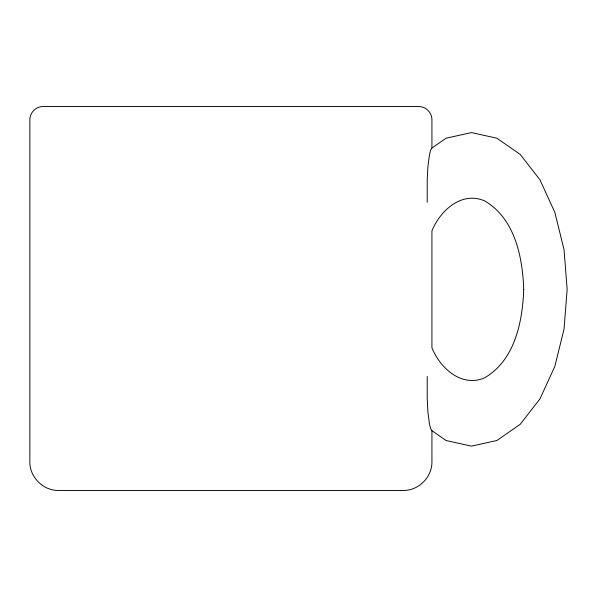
<?xml version="1.0" encoding="UTF-8"?>
<svg xmlns="http://www.w3.org/2000/svg" width="597" height="597" viewBox="0 0 597 597"><rect width="100%" height="100%" fill="white"/><g stroke="black" fill="none" stroke-linecap="round" stroke-linejoin="round"><path stroke-width="0.9" d="M427.221 376.453L427.221 398.505L427.915 412.102L429.489 424.221L430.668 428.594L431.929 430.683L446.086 440.526L471.473 446.138L496.861 440.526L520.256 424.266L539.979 398.856L554.837 366.364L564.038 329.074L567.15 289.366L564.038 249.658L554.837 212.36L539.979 179.869L520.256 154.459L496.861 138.198L471.473 132.586L446.086 138.198L431.929 148.041L430.668 150.131L429.489 154.511L427.915 166.623L427.221 180.219L427.221 202.279M431.929 148.041L431.929 119.669C431.974 112.639 425.825 106.49 418.788 106.535L42.991 106.535C35.954 106.49 29.805 112.639 29.85 119.669L29.85 461.697C29.529 477.078 43.245 490.794 58.618 490.465L403.162 490.465C418.534 490.794 432.25 477.078 431.929 461.697L431.929 430.683M523.726 289.366C522.591 321.813 514.838 360.439 484.383 377.946C461.354 387.64 440.138 368.013 431.929 347.85L431.929 230.875C440.138 210.711 461.354 191.085 484.383 200.779C514.838 218.286 522.591 256.911 523.726 289.366"/></g></svg>
